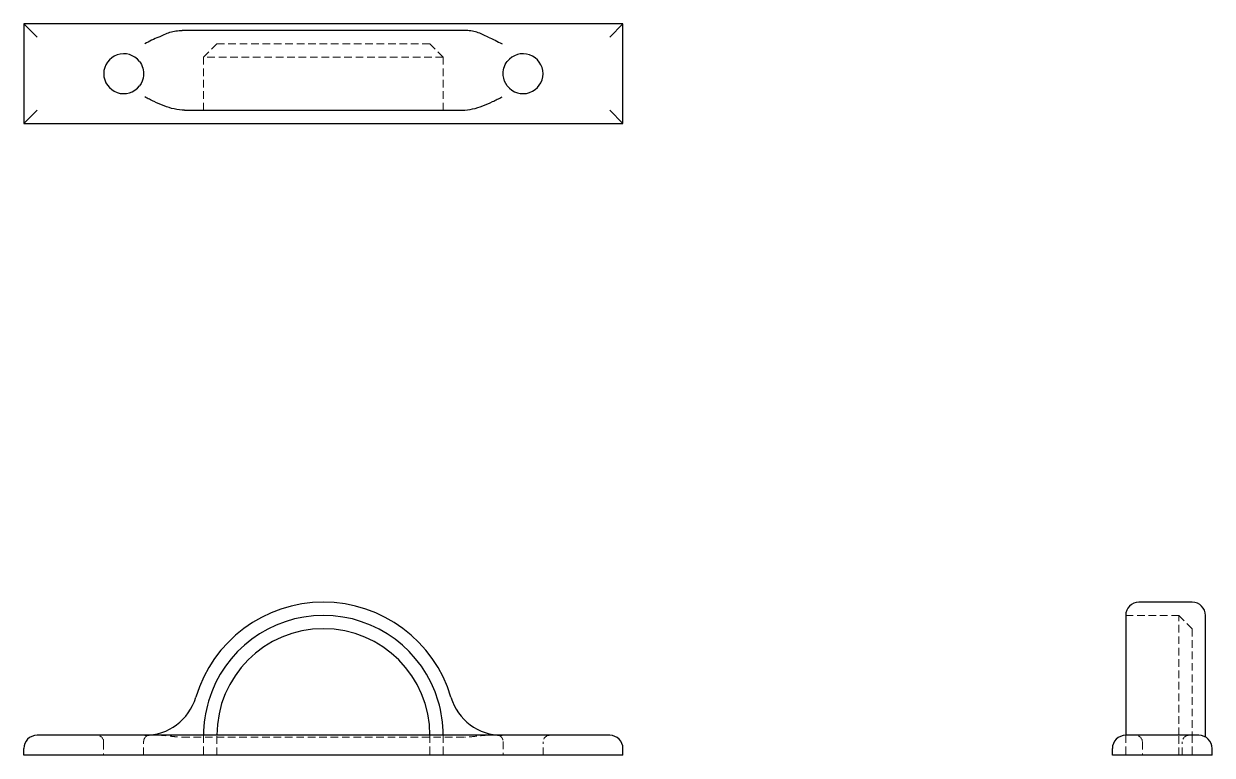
# Model space of a CAD drawing. Header units: millimetres. Extents: x 33 to 231, y 44 to 166.
import ezdxf

# ---------------------------------------------------------------- set-up
doc = ezdxf.new("R2010")
doc.units = ezdxf.units.MM
doc.linetypes.add('HIDDEN', pattern=[1.905, 1.27, -0.635])

msp = doc.modelspace()

# ---------------------------------------------------------------- linework, layer by layer
at = {"color": 7, "linetype": 'Continuous', "lineweight": 25}
for p, q in [((35.22, 164.11), (33, 166.33)), ((33, 166.33), (33, 149.67)), ((133, 166.33), (33, 166.33)), ((63.83, 165.22), (59.44, 165.22)), ((102.17, 165.22), (63.83, 165.22)), ((106.56, 165.22), (102.17, 165.22)), ((130.78, 164.11), (133, 166.33)), ((133, 149.67), (133, 166.33)), ((35.22, 151.89), (33, 149.67)), ((63.83, 151.89), (102.17, 151.89)), ((130.78, 151.89), (133, 149.67)), ((33, 149.67), (133, 149.67)), ((228, 69.78), (219.11, 69.78)), ((216.89, 67.56), (216.89, 53.27)), ((230.22, 53.27), (230.22, 67.56)), ((230.22, 47.26), (230.22, 53.27)), ((59.85, 47.56), (35.22, 47.56)), ((63, 47.56), (59.85, 47.56)), ((103, 47.56), (63, 47.56)), ((106.15, 47.56), (103, 47.56)), ((130.78, 47.56), (106.15, 47.56)), ((229.11, 47.56), (216.89, 47.56)), ((33, 44.22), (33, 45.33)), ((133, 44.22), (33, 44.22)), ((133, 44.22), (133, 45.33)), ((214.67, 44.22), (214.67, 45.33)), ((231.33, 44.22), (214.67, 44.22)), ((231.33, 44.22), (231.33, 45.33))]:
    msp.add_line(p, q, dxfattribs=at)
at = {"color": 7, "linetype": 'HIDDEN', "lineweight": 18}
for p, q in [((65.22, 163), (63, 160.78)), ((65.22, 163), (100.78, 163)), ((100.78, 163), (103, 160.78)), ((103, 160.78), (63, 160.78)), ((63, 160.78), (63, 151.89)), ((103, 151.89), (103, 160.78)), ((225.78, 67.56), (216.89, 67.56)), ((225.78, 47.56), (225.78, 67.56)), ((228, 65.33), (225.78, 67.56)), ((228, 65.33), (228, 47.56)), ((46.33, 46.44), (46.33, 44.22)), ((53, 44.22), (53, 46.53)), ((59.44, 47.26), (106.56, 47.26)), ((63, 47.56), (63, 44.22)), ((65.22, 44.22), (65.22, 47.56)), ((100.78, 47.56), (100.78, 44.22)), ((103, 47.56), (103, 44.22)), ((113, 46.53), (113, 44.22)), ((119.67, 44.22), (119.67, 46.44)), ((216.89, 47.56), (216.89, 44.22)), ((219.67, 46.44), (219.67, 44.22)), ((225.78, 44.22), (225.78, 47.56)), ((226.33, 44.22), (226.33, 46.44)), ((228, 47.56), (228, 44.22))]:
    msp.add_line(p, q, dxfattribs=at)
at = {"color": 7, "linetype": 'Continuous', "lineweight": 25, "flags": 128}
for points in [[(59.85, 151.89), (60.54, 151.89), (61.18, 151.89), (61.77, 151.89), (62.3, 151.89), (62.78, 151.89), (63.19, 151.89), (63.55, 151.89), (63.83, 151.89)], [(102.17, 151.89), (102.45, 151.89), (102.81, 151.89), (103.22, 151.89), (103.7, 151.89), (104.23, 151.89), (104.82, 151.89), (105.46, 151.89), (106.15, 151.89)], [(216.89, 53.27), (216.89, 52.43), (216.89, 51.62), (216.89, 50.84), (216.89, 50.09), (216.89, 49.39), (216.89, 48.73), (216.89, 48.11), (216.89, 47.56)]]:
    msp.add_lwpolyline(points, dxfattribs=at)
at = {"color": 7, "linetype": 'Continuous', "lineweight": 25}
for centre, radius, start, end in [((49.67, 158), 3.33, 37.6463, 322.3537), ((116.33, 158), 3.33, 217.6463, 142.3537), ((83, 47.56), 22.22, 16.6015, 163.3985), ((219.11, 67.56), 2.22, 90, 180), ((228, 67.56), 2.22, 0, 90), ((83, 47.56), 20, 16.6015, 163.3985), ((83, 47.56), 17.78, 0, 180), ((53.19, 56.44), 8.89, 270, 343.3985), ((112.81, 56.44), 8.89, 196.6015, 270), ((83, 47.56), 20, 163.3985, 180), ((83, 47.56), 20, 0, 16.6015), ((35.22, 45.33), 2.22, 90, 180), ((130.78, 45.33), 2.22, 0, 90), ((216.89, 45.33), 2.22, 90, 180), ((229.11, 45.33), 2.22, 0, 90)]:
    msp.add_arc(centre, radius, start, end, dxfattribs=at)
at = {"color": 7, "linetype": 'HIDDEN', "lineweight": 18}
for centre, start, end in [((45.22, 46.44), 0, 90), ((120.78, 46.44), 90, 180), ((218.56, 46.44), 0, 90), ((227.44, 46.44), 90, 180)]:
    msp.add_arc(centre, 1.11, start, end, dxfattribs=at)
at = {"color": 7, "linetype": 'Continuous', "lineweight": 25}
for points, knots in [([(55.51, 164.11), (55.82, 164.25), (56.13, 164.4), (56.76, 164.68), (57.07, 164.8), (57.72, 165.01), (58.05, 165.09), (58.74, 165.2), (59.09, 165.22), (59.44, 165.22)], [0, 0, 0, 0, 0.25, 0.25, 0.5, 0.5, 0.75, 0.75, 1, 1, 1, 1]), ([(110.49, 164.11), (110.18, 164.25), (109.87, 164.4), (109.24, 164.68), (108.93, 164.8), (108.28, 165.01), (107.95, 165.09), (107.26, 165.2), (106.91, 165.22), (106.56, 165.22)], [0, 0, 0, 0, 0.25, 0.25, 0.5, 0.5, 0.75, 0.75, 1, 1, 1, 1]), ([(52.31, 160.04), (52.82, 159.38), (53.25, 157.87), (52.69, 156.46), (52.31, 155.96)], [-3.141593, -3.141593, -3.141593, -3.141593, 0.448799, 3.141593, 3.141593, 3.141593, 3.141593]), ([(113.69, 155.96), (113.31, 156.46), (112.75, 157.87), (113.18, 159.38), (113.69, 160.04)], [-3.141593, -3.141593, -3.141593, -3.141593, -0.448799, 3.141593, 3.141593, 3.141593, 3.141593]), ([(59.85, 151.89), (59.26, 151.89), (58.67, 151.97), (57.53, 152.24), (56.96, 152.42), (55.85, 152.84), (55.31, 153.08), (54.51, 153.46), (54.24, 153.59), (53.71, 153.85), (53.45, 153.98), (53.19, 154.11)], [0, 0, 0, 0, 0.25, 0.25, 0.5, 0.5, 0.75, 0.75, 0.875, 0.875, 1, 1, 1, 1]), ([(106.15, 151.89), (106.74, 151.89), (107.33, 151.97), (108.47, 152.24), (109.04, 152.42), (110.15, 152.84), (110.69, 153.08), (111.49, 153.46), (111.76, 153.59), (112.29, 153.85), (112.55, 153.98), (112.81, 154.11)], [0, 0, 0, 0, 0.25, 0.25, 0.5, 0.5, 0.75, 0.75, 0.875, 0.875, 1, 1, 1, 1])]:
    msp.add_open_spline(points, degree=3, knots=knots, dxfattribs=at)
for points in [[(55.51, 164.11), (54.72, 163.77), (53.95, 163.38), (53.19, 163)], [(110.49, 164.11), (111.28, 163.77), (112.05, 163.38), (112.81, 163)]]:
    msp.add_open_spline(points, degree=3, dxfattribs=at)
at = {"color": 7, "linetype": 'HIDDEN', "lineweight": 18}
for points, knots in [([(53, 46.49), (53.01, 46.57), (53.02, 46.73), (53.1, 46.96), (53.21, 47.16), (53.35, 47.32), (53.5, 47.43), (53.71, 47.55), (53.81, 47.57), (53.87, 47.58)], [0, 0, 0, 0, 0.121238, 0.238027, 0.352326, 0.466842, 0.585294, 0.711586, 1, 1, 1, 1]), ([(55.51, 47.56), (55.82, 47.56), (56.13, 47.54), (56.76, 47.49), (57.07, 47.45), (57.72, 47.37), (58.05, 47.33), (58.74, 47.27), (59.09, 47.26), (59.44, 47.26)], [0, 0, 0, 0, 0.25, 0.25, 0.5, 0.5, 0.75, 0.75, 1, 1, 1, 1]), ([(110.49, 47.56), (110.18, 47.56), (109.87, 47.54), (109.24, 47.49), (108.93, 47.45), (108.28, 47.37), (107.95, 47.33), (107.26, 47.27), (106.91, 47.26), (106.56, 47.26)], [0, 0, 0, 0, 0.25, 0.25, 0.5, 0.5, 0.75, 0.75, 1, 1, 1, 1]), ([(112.12, 47.58), (112.19, 47.57), (112.29, 47.55), (112.5, 47.43), (112.65, 47.32), (112.79, 47.16), (112.9, 46.96), (112.98, 46.73), (112.99, 46.57), (113, 46.49)], [0, 0, 0, 0, 0.286594, 0.412536, 0.530986, 0.645793, 0.760598, 0.878034, 1, 1, 1, 1])]:
    msp.add_open_spline(points, degree=3, knots=knots, dxfattribs=at)

doc.saveas('drawing.dxf')
